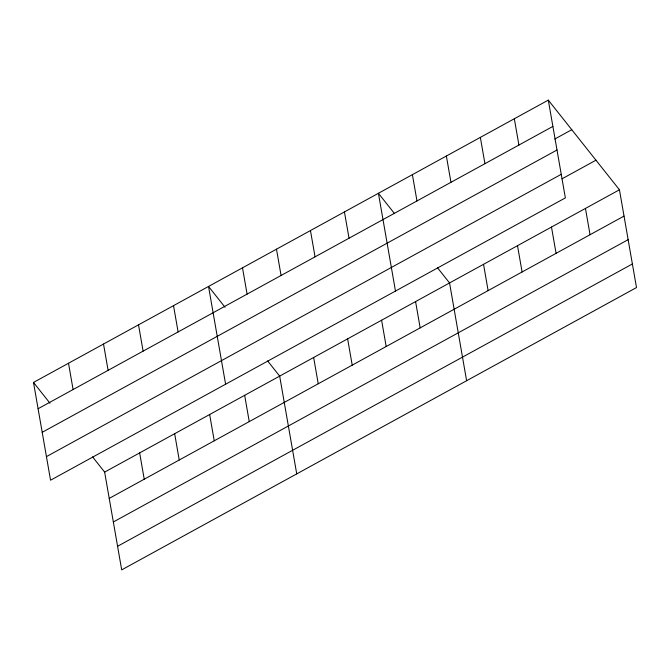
<?xml version="1.0" encoding="UTF-8"?>
<svg xmlns="http://www.w3.org/2000/svg" width="670" height="670" viewBox="0 0 670 670"><rect width="100%" height="100%" fill="white"/><g stroke="black" fill="none" stroke-linecap="round" stroke-linejoin="round"><path stroke-width="1" d="M548.303 100.123L565.363 197.893L50.56 480.214L33.5 382.436L548.303 100.123L619.44 189.786L636.5 287.564L121.697 569.877L104.637 472.107L92.586 456.906M38.09 408.734L552.892 126.412M554.785 139.033L571.778 129.712M42.202 432.318L557.005 150.005M46.448 456.622L561.251 174.309M561.988 178.831L595.965 160.197M104.637 472.107L619.44 189.786M109.227 498.396L624.021 216.083M113.339 521.98L628.142 239.667M117.585 546.284L632.38 263.972M394.278 213.278L378.416 193.287L395.476 291.065M437.493 267.757L449.553 282.949L466.613 380.728M225.028 307.245L208.529 286.45L225.597 384.228M267.615 360.921L279.666 376.113L296.735 473.891M33.5 382.436L49.999 403.231M585.463 208.42L590.044 234.709M551.485 227.055L556.075 253.344M514.326 118.758L518.915 145.047M517.508 245.689L522.097 271.978M480.348 137.392L484.938 163.681M483.531 264.315L488.12 290.613M446.371 156.026L450.96 182.315M412.393 174.652L416.983 200.95M415.576 301.584L420.165 327.873M381.599 320.218L386.188 346.507M344.439 211.921L349.028 238.21M347.621 338.853L352.211 365.142M310.461 230.555L315.051 256.845M313.644 357.487L318.233 383.776M276.484 249.19L281.073 275.479M242.507 267.816L247.096 294.113M244.659 395.317L249.248 421.606M209.651 414.512L214.241 440.801M173.522 305.654L178.111 331.943M174.652 433.708L179.242 459.997M138.523 324.849L143.112 351.139M139.645 452.903L144.234 479.201M103.515 344.045L108.105 370.334M68.507 363.241L73.097 389.538"/></g></svg>
